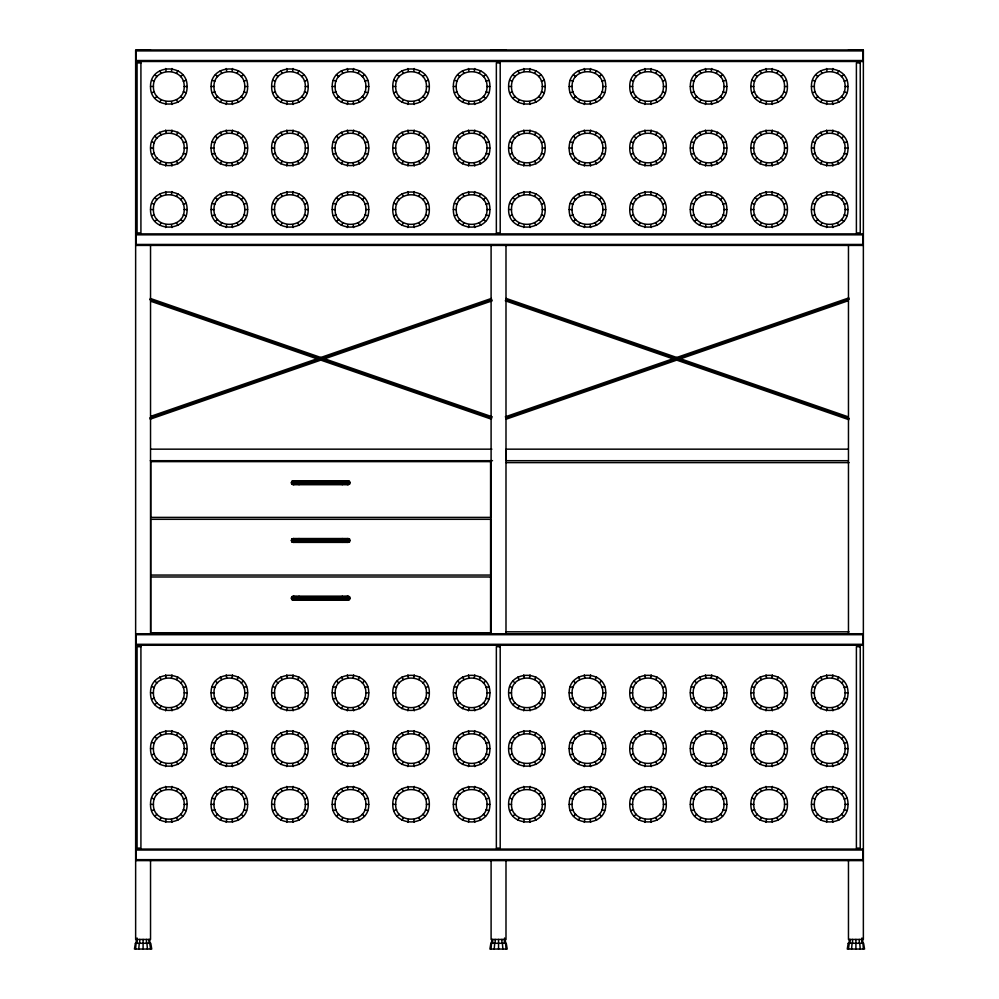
<?xml version="1.0" encoding="UTF-8"?>
<svg xmlns="http://www.w3.org/2000/svg" width="999" height="999" viewBox="0 0 999 999"><rect width="100%" height="100%" fill="white"/><g stroke="black" fill="none" stroke-linecap="round" stroke-linejoin="round"><path stroke-width="1.5" d="M138.761 949.05L139.248 943.281M494.218 949.05L494.705 943.281M851.585 949.05L852.072 943.281M135.602 949.05L136.364 939.435M491.058 949.05L491.82 939.435M848.413 949.05L849.25 943.281M150.537 86.513C149.838 63.124 187.762 63.124 187.075 86.513C187.762 109.89 149.838 109.89 150.537 86.513L153.421 86.513C152.835 106.206 184.765 106.206 184.191 86.513C184.765 66.821 152.835 66.821 153.421 86.513M150.537 148.039C149.838 124.65 187.762 124.65 187.075 148.039C187.762 171.416 149.838 171.416 150.537 148.039L153.421 148.039C152.835 128.347 184.765 128.347 184.191 148.039C184.765 167.732 152.835 167.732 153.421 148.039M165.634 104.495L166.134 101.661M171.478 71.366L171.978 68.519M150.537 209.565C149.838 186.176 187.762 186.176 187.075 209.565C187.762 232.942 149.838 232.942 150.537 209.565L153.421 209.565C152.835 189.872 184.765 189.872 184.191 209.565C184.765 229.258 152.835 229.258 153.421 209.565M165.634 166.021L166.134 163.187M171.478 132.892L171.978 130.045M165.634 227.547L166.134 224.713M171.478 194.418L171.978 191.571M211.101 86.513C210.402 63.124 248.326 63.124 247.627 86.513C248.326 109.89 210.402 109.89 211.101 86.513L213.986 86.513C213.399 106.206 245.329 106.206 244.755 86.513C245.329 66.821 213.399 66.821 213.986 86.513M211.101 148.039C210.402 124.65 248.326 124.65 247.627 148.039C248.326 171.416 210.402 171.416 211.101 148.039L213.986 148.039C213.399 128.347 245.329 128.347 244.755 148.039C245.329 167.732 213.399 167.732 213.986 148.039M226.199 104.495L226.698 101.661M232.043 71.366L232.542 68.519M211.101 209.565C210.402 186.176 248.326 186.176 247.627 209.565C248.326 232.942 210.402 232.942 211.101 209.565L213.986 209.565C213.399 189.872 245.329 189.872 244.755 209.565C245.329 229.258 213.399 229.258 213.986 209.565M226.199 166.021L226.698 163.187M232.043 132.892L232.542 130.045M226.199 227.547L226.698 224.713M232.043 194.418L232.542 191.571M150.537 692.856C149.838 669.48 187.762 669.48 187.075 692.856C187.762 716.246 149.838 716.246 150.537 692.856L153.421 692.856C152.835 673.164 184.765 673.164 184.191 692.856C184.765 712.549 152.835 712.549 153.421 692.856M150.537 748.613C149.838 725.237 187.762 725.237 187.075 748.613C187.762 772.002 149.838 772.002 150.537 748.613L153.421 748.613C152.835 768.306 184.765 768.306 184.191 748.613C184.765 728.92 152.835 728.92 153.421 748.613M271.666 86.513C270.966 63.124 308.891 63.124 308.192 86.513C308.891 109.89 270.966 109.89 271.666 86.513L274.55 86.513C273.963 106.206 305.894 106.206 305.307 86.513C305.894 66.821 273.963 66.821 274.55 86.513M165.634 710.851L166.134 708.004M171.478 677.709L171.978 674.874M150.537 804.37C149.838 780.993 187.762 780.993 187.075 804.37C187.762 827.759 149.838 827.759 150.537 804.37L153.421 804.37C152.835 784.677 184.765 784.677 184.191 804.37C184.765 824.063 152.835 824.063 153.421 804.37M271.666 148.039C270.966 124.65 308.891 124.65 308.192 148.039C308.891 171.416 270.966 171.416 271.666 148.039L274.55 148.039C273.963 128.347 305.894 128.347 305.307 148.039C305.894 167.732 273.963 167.732 274.55 148.039M165.634 766.608L166.134 763.76M171.478 733.466L171.978 730.631M286.763 104.495L287.262 101.661M292.607 71.366L293.107 68.519M271.666 209.565C270.966 186.176 308.891 186.176 308.192 209.565C308.891 232.942 270.966 232.942 271.666 209.565L274.55 209.565C273.963 189.872 305.894 189.872 305.307 209.565C305.894 229.258 273.963 229.258 274.55 209.565M165.634 822.364L166.134 819.517M171.478 789.222L171.978 786.388M286.763 166.021L287.262 163.187M292.607 132.892L293.107 130.045M286.763 227.547L287.262 224.713M292.607 194.418L293.107 191.571M211.101 692.856C210.402 669.48 248.326 669.48 247.627 692.856C248.326 716.246 210.402 716.246 211.101 692.856L213.986 692.856C213.399 673.164 245.329 673.164 244.755 692.856C245.329 712.549 213.399 712.549 213.986 692.856M211.101 748.613C210.402 725.237 248.326 725.237 247.627 748.613C248.326 772.002 210.402 772.002 211.101 748.613L213.986 748.613C213.399 768.306 245.329 768.306 244.755 748.613C245.329 728.92 213.399 728.92 213.986 748.613M332.23 86.513C331.531 63.124 369.455 63.124 368.756 86.513C369.455 109.89 331.531 109.89 332.23 86.513L335.115 86.513C334.528 106.206 366.458 106.206 365.871 86.513C366.458 66.821 334.528 66.821 335.115 86.513M226.199 710.851L226.698 708.004M232.043 677.709L232.542 674.874M211.101 804.37C210.402 780.993 248.326 780.993 247.627 804.37C248.326 827.759 210.402 827.759 211.101 804.37L213.986 804.37C213.399 784.677 245.329 784.677 244.755 804.37C245.329 824.063 213.399 824.063 213.986 804.37M332.23 148.039C331.531 124.65 369.455 124.65 368.756 148.039C369.455 171.416 331.531 171.416 332.23 148.039L335.115 148.039C334.528 128.347 366.458 128.347 365.871 148.039C366.458 167.732 334.528 167.732 335.115 148.039M226.199 766.608L226.698 763.76M232.043 733.466L232.542 730.631M347.327 104.495L347.827 101.661M353.171 71.366L353.671 68.519M332.23 209.565C331.531 186.176 369.455 186.176 368.756 209.565C369.455 232.942 331.531 232.942 332.23 209.565L335.115 209.565C334.528 189.872 366.458 189.872 365.871 209.565C366.458 229.258 334.528 229.258 335.115 209.565M226.199 822.364L226.698 819.517M232.043 789.222L232.542 786.388M347.327 166.021L347.827 163.187M353.171 132.892L353.671 130.045M347.327 227.547L347.827 224.713M353.171 194.418L353.671 191.571M271.666 692.856C270.966 669.48 308.891 669.48 308.192 692.856C308.891 716.246 270.966 716.246 271.666 692.856L274.55 692.856C273.963 673.164 305.894 673.164 305.307 692.856C305.894 712.549 273.963 712.549 274.55 692.856M271.666 748.613C270.966 725.237 308.891 725.237 308.192 748.613C308.891 772.002 270.966 772.002 271.666 748.613L274.55 748.613C273.963 768.306 305.894 768.306 305.307 748.613C305.894 728.92 273.963 728.92 274.55 748.613M392.794 86.513C392.095 63.124 430.02 63.124 429.32 86.513C430.02 109.89 392.095 109.89 392.794 86.513L395.679 86.513C395.092 106.206 427.023 106.206 426.436 86.513C427.023 66.821 395.092 66.821 395.679 86.513M286.763 710.851L287.262 708.004M292.607 677.709L293.107 674.874M271.666 804.37C270.966 780.993 308.891 780.993 308.192 804.37C308.891 827.759 270.966 827.759 271.666 804.37L274.55 804.37C273.963 784.677 305.894 784.677 305.307 804.37C305.894 824.063 273.963 824.063 274.55 804.37M392.794 148.039C392.095 124.65 430.02 124.65 429.32 148.039C430.02 171.416 392.095 171.416 392.794 148.039L395.679 148.039C395.092 128.347 427.023 128.347 426.436 148.039C427.023 167.732 395.092 167.732 395.679 148.039M286.763 766.608L287.262 763.76M292.607 733.466L293.107 730.631M407.892 104.495L408.391 101.661M413.723 71.366L414.235 68.519M392.794 209.565C392.095 186.176 430.02 186.176 429.32 209.565C430.02 232.942 392.095 232.942 392.794 209.565L395.679 209.565C395.092 189.872 427.023 189.872 426.436 209.565C427.023 229.258 395.092 229.258 395.679 209.565M286.763 822.364L287.262 819.517M292.607 789.222L293.107 786.388M407.892 166.021L408.391 163.187M413.723 132.892L414.235 130.045M407.892 227.547L408.391 224.713M413.723 194.418L414.235 191.571M332.23 692.856C331.531 669.48 369.455 669.48 368.756 692.856C369.455 716.246 331.531 716.246 332.23 692.856L335.115 692.856C334.528 673.164 366.458 673.164 365.871 692.856C366.458 712.549 334.528 712.549 335.115 692.856M332.23 748.613C331.531 725.237 369.455 725.237 368.756 748.613C369.455 772.002 331.531 772.002 332.23 748.613L335.115 748.613C334.528 768.306 366.458 768.306 365.871 748.613C366.458 728.92 334.528 728.92 335.115 748.613M453.359 86.513C452.659 63.124 490.584 63.124 489.885 86.513C490.584 109.89 452.659 109.89 453.359 86.513L456.243 86.513C455.656 106.206 487.587 106.206 487 86.513C487.587 66.821 455.656 66.821 456.243 86.513M347.327 710.851L347.827 708.004M353.171 677.709L353.671 674.874M332.23 804.37C331.531 780.993 369.455 780.993 368.756 804.37C369.455 827.759 331.531 827.759 332.23 804.37L335.115 804.37C334.528 784.677 366.458 784.677 365.871 804.37C366.458 824.063 334.528 824.063 335.115 804.37M453.359 148.039C452.659 124.65 490.584 124.65 489.885 148.039C490.584 171.416 452.659 171.416 453.359 148.039L456.243 148.039C455.656 128.347 487.587 128.347 487 148.039C487.587 167.732 455.656 167.732 456.243 148.039M347.327 766.608L347.827 763.76M353.171 733.466L353.671 730.631M468.456 104.495L468.956 101.661M474.288 71.366L474.787 68.519M453.359 209.565C452.659 186.176 490.584 186.176 489.885 209.565C490.584 232.942 452.659 232.942 453.359 209.565L456.243 209.565C455.656 189.872 487.587 189.872 487 209.565C487.587 229.258 455.656 229.258 456.243 209.565M347.327 822.364L347.827 819.517M353.171 789.222L353.671 786.388M468.456 166.021L468.956 163.187M474.288 132.892L474.787 130.045M468.456 227.547L468.956 224.713M474.288 194.418L474.787 191.571M392.794 692.856C392.095 669.48 430.02 669.48 429.32 692.856C430.02 716.246 392.095 716.246 392.794 692.856L395.679 692.856C395.092 673.164 427.023 673.164 426.436 692.856C427.023 712.549 395.092 712.549 395.679 692.856M508.628 86.513C507.942 63.124 545.854 63.124 545.167 86.513C545.854 109.89 507.942 109.89 508.628 86.513L511.513 86.513C510.926 106.206 542.869 106.206 542.282 86.513C542.869 66.821 510.926 66.821 511.513 86.513M392.794 748.613C392.095 725.237 430.02 725.237 429.32 748.613C430.02 772.002 392.095 772.002 392.794 748.613L395.679 748.613C395.092 768.306 427.023 768.306 426.436 748.613C427.023 728.92 395.092 728.92 395.679 748.613M407.892 710.851L408.391 708.004M413.723 677.709L414.235 674.874M392.794 804.37C392.095 780.993 430.02 780.993 429.32 804.37C430.02 827.759 392.095 827.759 392.794 804.37L395.679 804.37C395.092 784.677 427.023 784.677 426.436 804.37C427.023 824.063 395.092 824.063 395.679 804.37M508.628 148.039C507.942 124.65 545.854 124.65 545.167 148.039C545.854 171.416 507.942 171.416 508.628 148.039L511.513 148.039C510.926 128.347 542.869 128.347 542.282 148.039C542.869 167.732 510.926 167.732 511.513 148.039M523.726 104.495L524.225 101.661M529.57 71.366L530.069 68.519M407.892 766.608L408.391 763.76M413.723 733.466L414.235 730.631M508.628 209.565C507.942 186.176 545.854 186.176 545.167 209.565C545.854 232.942 507.942 232.942 508.628 209.565L511.513 209.565C510.926 189.872 542.869 189.872 542.282 209.565C542.869 229.258 510.926 229.258 511.513 209.565M407.892 822.364L408.391 819.517M413.723 789.222L414.235 786.388M523.726 166.021L524.225 163.187M529.57 132.892L530.069 130.045M523.726 227.547L524.225 224.713M529.57 194.418L530.069 191.571M453.359 692.856C452.659 669.48 490.584 669.48 489.885 692.856C490.584 716.246 452.659 716.246 453.359 692.856L456.243 692.856C455.656 673.164 487.587 673.164 487 692.856C487.587 712.549 455.656 712.549 456.243 692.856M569.193 86.513C568.506 63.124 606.418 63.124 605.731 86.513C606.418 109.89 568.506 109.89 569.193 86.513L572.077 86.513C571.49 106.206 603.433 106.206 602.847 86.513C603.433 66.821 571.49 66.821 572.077 86.513M453.359 748.613C452.659 725.237 490.584 725.237 489.885 748.613C490.584 772.002 452.659 772.002 453.359 748.613L456.243 748.613C455.656 768.306 487.587 768.306 487 748.613C487.587 728.92 455.656 728.92 456.243 748.613M468.456 710.851L468.956 708.004M474.288 677.709L474.787 674.874M453.359 804.37C452.659 780.993 490.584 780.993 489.885 804.37C490.584 827.759 452.659 827.759 453.359 804.37L456.243 804.37C455.656 784.677 487.587 784.677 487 804.37C487.587 824.063 455.656 824.063 456.243 804.37M569.193 148.039C568.506 124.65 606.418 124.65 605.731 148.039C606.418 171.416 568.506 171.416 569.193 148.039L572.077 148.039C571.49 128.347 603.433 128.347 602.847 148.039C603.433 167.732 571.49 167.732 572.077 148.039M584.29 104.495L584.79 101.661M590.134 71.366L590.634 68.519M468.456 766.608L468.956 763.76M474.288 733.466L474.787 730.631M569.193 209.565C568.506 186.176 606.418 186.176 605.731 209.565C606.418 232.942 568.506 232.942 569.193 209.565L572.077 209.565C571.49 189.872 603.433 189.872 602.847 209.565C603.433 229.258 571.49 229.258 572.077 209.565M468.456 822.364L468.956 819.517M474.288 789.222L474.787 786.388M584.29 166.021L584.79 163.187M590.134 132.892L590.634 130.045M584.29 227.547L584.79 224.713M590.134 194.418L590.634 191.571M508.628 692.856C507.942 669.48 545.854 669.48 545.167 692.856C545.854 716.246 507.942 716.246 508.628 692.856L511.513 692.856C510.926 673.164 542.869 673.164 542.282 692.856C542.869 712.549 510.926 712.549 511.513 692.856M508.628 748.613C507.942 725.237 545.854 725.237 545.167 748.613C545.854 772.002 507.942 772.002 508.628 748.613L511.513 748.613C510.926 768.306 542.869 768.306 542.282 748.613C542.869 728.92 510.926 728.92 511.513 748.613M629.757 86.513C629.07 63.124 666.982 63.124 666.296 86.513C666.982 109.89 629.07 109.89 629.757 86.513L632.642 86.513C632.055 106.206 663.998 106.206 663.411 86.513C663.998 66.821 632.055 66.821 632.642 86.513M523.726 710.851L524.225 708.004M529.57 677.709L530.069 674.874M508.628 804.37C507.942 780.993 545.854 780.993 545.167 804.37C545.854 827.759 507.942 827.759 508.628 804.37L511.513 804.37C510.926 784.677 542.869 784.677 542.282 804.37C542.869 824.063 510.926 824.063 511.513 804.37M629.757 148.039C629.07 124.65 666.982 124.65 666.296 148.039C666.982 171.416 629.07 171.416 629.757 148.039L632.642 148.039C632.055 128.347 663.998 128.347 663.411 148.039C663.998 167.732 632.055 167.732 632.642 148.039M523.726 766.608L524.225 763.76M529.57 733.466L530.069 730.631M644.855 104.495L645.354 101.661M650.699 71.366L651.198 68.519M629.757 209.565C629.07 186.176 666.982 186.176 666.296 209.565C666.982 232.942 629.07 232.942 629.757 209.565L632.642 209.565C632.055 189.872 663.998 189.872 663.411 209.565C663.998 229.258 632.055 229.258 632.642 209.565M523.726 822.364L524.225 819.517M529.57 789.222L530.069 786.388M644.855 166.021L645.354 163.187M650.699 132.892L651.198 130.045M644.855 227.547L645.354 224.713M650.699 194.418L651.198 191.571M569.193 692.856C568.506 669.48 606.418 669.48 605.731 692.856C606.418 716.246 568.506 716.246 569.193 692.856L572.077 692.856C571.49 673.164 603.433 673.164 602.847 692.856C603.433 712.549 571.49 712.549 572.077 692.856M569.193 748.613C568.506 725.237 606.418 725.237 605.731 748.613C606.418 772.002 568.506 772.002 569.193 748.613L572.077 748.613C571.49 768.306 603.433 768.306 602.847 748.613C603.433 728.92 571.49 728.92 572.077 748.613M690.321 86.513C689.622 63.124 727.547 63.124 726.86 86.513C727.547 109.89 689.622 109.89 690.321 86.513L693.206 86.513C692.619 106.206 724.55 106.206 723.975 86.513C724.55 66.821 692.619 66.821 693.206 86.513M584.29 710.851L584.79 708.004M590.134 677.709L590.634 674.874M569.193 804.37C568.506 780.993 606.418 780.993 605.731 804.37C606.418 827.759 568.506 827.759 569.193 804.37L572.077 804.37C571.49 784.677 603.433 784.677 602.847 804.37C603.433 824.063 571.49 824.063 572.077 804.37M690.321 148.039C689.622 124.65 727.547 124.65 726.86 148.039C727.547 171.416 689.622 171.416 690.321 148.039L693.206 148.039C692.619 128.347 724.55 128.347 723.975 148.039C724.55 167.732 692.619 167.732 693.206 148.039M584.29 766.608L584.79 763.76M590.134 733.466L590.634 730.631M705.419 104.495L705.918 101.661M711.263 71.366L711.763 68.519M690.321 209.565C689.622 186.176 727.547 186.176 726.86 209.565C727.547 232.942 689.622 232.942 690.321 209.565L693.206 209.565C692.619 189.872 724.55 189.872 723.975 209.565C724.55 229.258 692.619 229.258 693.206 209.565M584.29 822.364L584.79 819.517M590.134 789.222L590.634 786.388M705.419 166.021L705.918 163.187M711.263 132.892L711.763 130.045M705.419 227.547L705.918 224.713M711.263 194.418L711.763 191.571M629.757 692.856C629.07 669.48 666.982 669.48 666.296 692.856C666.982 716.246 629.07 716.246 629.757 692.856L632.642 692.856C632.055 673.164 663.998 673.164 663.411 692.856C663.998 712.549 632.055 712.549 632.642 692.856M629.757 748.613C629.07 725.237 666.982 725.237 666.296 748.613C666.982 772.002 629.07 772.002 629.757 748.613L632.642 748.613C632.055 768.306 663.998 768.306 663.411 748.613C663.998 728.92 632.055 728.92 632.642 748.613M750.886 86.513C750.187 63.124 788.111 63.124 787.412 86.513C788.111 109.89 750.187 109.89 750.886 86.513L753.77 86.513C753.184 106.206 785.114 106.206 784.527 86.513C785.114 66.821 753.184 66.821 753.77 86.513M644.855 710.851L645.354 708.004M650.699 677.709L651.198 674.874M629.757 804.37C629.07 780.993 666.982 780.993 666.296 804.37C666.982 827.759 629.07 827.759 629.757 804.37L632.642 804.37C632.055 784.677 663.998 784.677 663.411 804.37C663.998 824.063 632.055 824.063 632.642 804.37M750.886 148.039C750.187 124.65 788.111 124.65 787.412 148.039C788.111 171.416 750.187 171.416 750.886 148.039L753.77 148.039C753.184 128.347 785.114 128.347 784.527 148.039C785.114 167.732 753.184 167.732 753.77 148.039M644.855 766.608L645.354 763.76M650.699 733.466L651.198 730.631M765.983 104.495L766.483 101.661M771.827 71.366L772.327 68.519M750.886 209.565C750.187 186.176 788.111 186.176 787.412 209.565C788.111 232.942 750.187 232.942 750.886 209.565L753.77 209.565C753.184 189.872 785.114 189.872 784.527 209.565C785.114 229.258 753.184 229.258 753.77 209.565M644.855 822.364L645.354 819.517M650.699 789.222L651.198 786.388M765.983 166.021L766.483 163.187M771.827 132.892L772.327 130.045M765.983 227.547L766.483 224.713M771.827 194.418L772.327 191.571M690.321 692.856C689.622 669.48 727.547 669.48 726.86 692.856C727.547 716.246 689.622 716.246 690.321 692.856L693.206 692.856C692.619 673.164 724.55 673.164 723.975 692.856C724.55 712.549 692.619 712.549 693.206 692.856M690.321 748.613C689.622 725.237 727.547 725.237 726.86 748.613C727.547 772.002 689.622 772.002 690.321 748.613L693.206 748.613C692.619 768.306 724.55 768.306 723.975 748.613C724.55 728.92 692.619 728.92 693.206 748.613M811.45 86.513C810.751 63.124 848.675 63.124 847.976 86.513C848.675 109.89 810.751 109.89 811.45 86.513L814.335 86.513C813.748 106.206 845.678 106.206 845.092 86.513C845.678 66.821 813.748 66.821 814.335 86.513M705.419 710.851L705.918 708.004M711.263 677.709L711.763 674.874M690.321 804.37C689.622 780.993 727.547 780.993 726.86 804.37C727.547 827.759 689.622 827.759 690.321 804.37L693.206 804.37C692.619 784.677 724.55 784.677 723.975 804.37C724.55 824.063 692.619 824.063 693.206 804.37M811.45 148.039C810.751 124.65 848.675 124.65 847.976 148.039C848.675 171.416 810.751 171.416 811.45 148.039L814.335 148.039C813.748 128.347 845.678 128.347 845.092 148.039C845.678 167.732 813.748 167.732 814.335 148.039M705.419 766.608L705.918 763.76M711.263 733.466L711.763 730.631M826.548 104.495L827.047 101.661M832.392 71.366L832.891 68.519M811.45 209.565C810.751 186.176 848.675 186.176 847.976 209.565C848.675 232.942 810.751 232.942 811.45 209.565L814.335 209.565C813.748 189.872 845.678 189.872 845.092 209.565C845.678 229.258 813.748 229.258 814.335 209.565M705.419 822.364L705.918 819.517M711.263 789.222L711.763 786.388M826.548 166.021L827.047 163.187M832.392 132.892L832.891 130.045M826.548 227.547L827.047 224.713M832.392 194.418L832.891 191.571M750.886 692.856C750.187 669.48 788.111 669.48 787.412 692.856C788.111 716.246 750.187 716.246 750.886 692.856L753.77 692.856C753.184 673.164 785.114 673.164 784.527 692.856C785.114 712.549 753.184 712.549 753.77 692.856M750.886 748.613C750.187 725.237 788.111 725.237 787.412 748.613C788.111 772.002 750.187 772.002 750.886 748.613L753.77 748.613C753.184 768.306 785.114 768.306 784.527 748.613C785.114 728.92 753.184 728.92 753.77 748.613M765.983 710.851L766.483 708.004M771.827 677.709L772.327 674.874M750.886 804.37C750.187 780.993 788.111 780.993 787.412 804.37C788.111 827.759 750.187 827.759 750.886 804.37L753.77 804.37C753.184 784.677 785.114 784.677 784.527 804.37C785.114 824.063 753.184 824.063 753.77 804.37M765.983 766.608L766.483 763.76M771.827 733.466L772.327 730.631M765.983 822.364L766.483 819.517M771.827 789.222L772.327 786.388M811.45 692.856C810.751 669.48 848.675 669.48 847.976 692.856C848.675 716.246 810.751 716.246 811.45 692.856L814.335 692.856C813.748 673.164 845.678 673.164 845.092 692.856C845.678 712.549 813.748 712.549 814.335 692.856M811.45 748.613C810.751 725.237 848.675 725.237 847.976 748.613C848.675 772.002 810.751 772.002 811.45 748.613L814.335 748.613C813.748 768.306 845.678 768.306 845.092 748.613C845.678 728.92 813.748 728.92 814.335 748.613M826.548 710.851L827.047 708.004M832.392 677.709L832.891 674.874M811.45 804.37C810.751 780.993 848.675 780.993 847.976 804.37C848.675 827.759 810.751 827.759 811.45 804.37L814.335 804.37C813.748 784.677 845.678 784.677 845.092 804.37C845.678 824.063 813.748 824.063 814.335 804.37M826.548 766.608L827.047 763.76M832.392 733.466L832.891 730.631M826.548 822.364L827.047 819.517M832.392 789.222L832.891 786.388M291.346 482.779L291.833 481.343L293.269 480.856L348.064 480.856L349.513 481.343L349.987 482.779L349.513 484.215L348.064 484.702L293.269 484.702L291.833 484.215L291.346 482.779L349.987 482.779M291.346 540.459L291.833 539.01L293.269 538.536L348.064 538.536L349.513 539.01L349.987 540.459L349.513 541.895L348.064 542.382L293.269 542.382L291.833 541.895L291.346 540.459L349.987 540.459M291.346 598.139L291.833 596.69L293.269 596.216L348.064 596.216L349.513 596.69L349.987 598.139L349.513 599.575L348.064 600.062L293.269 600.062L291.833 599.575L291.346 598.139L349.987 598.139M159.678 102.323L161.114 99.825M176.498 73.189L177.934 70.692M159.678 163.848L161.114 161.351M176.498 134.715L177.934 132.218M220.23 102.323L221.678 99.825M237.063 73.189L238.499 70.692M159.678 225.374L161.114 222.877M176.498 196.241L177.934 193.744M220.23 163.848L221.678 161.351M237.063 134.715L238.499 132.218M280.794 102.323L282.242 99.825M297.627 73.189L299.063 70.692M220.23 225.374L221.678 222.877M237.063 196.241L238.499 193.744M280.794 163.848L282.242 161.351M297.627 134.715L299.063 132.218M341.358 102.323L342.807 99.825M358.179 73.189L359.628 70.692M280.794 225.374L282.242 222.877M297.627 196.241L299.063 193.744M341.358 163.848L342.807 161.351M358.179 134.715L359.628 132.218M401.923 102.323L403.371 99.825M418.743 73.189L420.192 70.692M341.358 225.374L342.807 222.877M358.179 196.241L359.628 193.744M401.923 163.848L403.371 161.351M418.743 134.715L420.192 132.218M462.487 102.323L463.936 99.825M479.308 73.189L480.756 70.692M401.923 225.374L403.371 222.877M418.743 196.241L420.192 193.744M462.487 163.848L463.936 161.351M479.308 134.715L480.756 132.218M159.678 708.678L161.114 706.181M176.498 679.545L177.934 677.047M517.769 102.323L519.205 99.825M534.59 73.189L536.026 70.692M462.487 225.374L463.936 222.877M479.308 196.241L480.756 193.744M159.678 764.435L161.114 761.937M176.498 735.301L177.934 732.804M517.769 163.848L519.205 161.351M534.59 134.715L536.026 132.218M220.23 708.678L221.678 706.181M237.063 679.545L238.499 677.047M159.678 820.191L161.114 817.694M176.498 791.058L177.934 788.561M578.334 102.323L579.77 99.825M595.154 73.189L596.59 70.692M517.769 225.374L519.205 222.877M534.59 196.241L536.026 193.744M220.23 764.435L221.678 761.937M237.063 735.301L238.499 732.804M578.334 163.848L579.77 161.351M595.154 134.715L596.59 132.218M280.794 708.678L282.242 706.181M297.627 679.545L299.063 677.047M220.23 820.191L221.678 817.694M237.063 791.058L238.499 788.561M638.898 102.323L640.334 99.825M655.719 73.189L657.155 70.692M578.334 225.374L579.77 222.877M595.154 196.241L596.59 193.744M280.794 764.435L282.242 761.937M297.627 735.301L299.063 732.804M638.898 163.848L640.334 161.351M655.719 134.715L657.155 132.218M341.358 708.678L342.807 706.181M358.179 679.545L359.628 677.047M280.794 820.191L282.242 817.694M297.627 791.058L299.063 788.561M699.45 102.323L700.898 99.825M716.283 73.189L717.719 70.692M638.898 225.374L640.334 222.877M655.719 196.241L657.155 193.744M341.358 764.435L342.807 761.937M358.179 735.301L359.628 732.804M699.45 163.848L700.898 161.351M716.283 134.715L717.719 132.218M401.923 708.678L403.371 706.181M418.743 679.545L420.192 677.047M341.358 820.191L342.807 817.694M358.179 791.058L359.628 788.561M760.014 102.323L761.463 99.825M776.847 73.189L778.283 70.692M699.45 225.374L700.898 222.877M716.283 196.241L717.719 193.744M401.923 764.435L403.371 761.937M418.743 735.301L420.192 732.804M760.014 163.848L761.463 161.351M776.847 134.715L778.283 132.218M462.487 708.678L463.936 706.181M479.308 679.545L480.756 677.047M401.923 820.191L403.371 817.694M418.743 791.058L420.192 788.561M820.579 102.323L822.027 99.825M837.412 73.189L838.848 70.692M760.014 225.374L761.463 222.877M776.847 196.241L778.283 193.744M462.487 764.435L463.936 761.937M479.308 735.301L480.756 732.804M820.579 163.848L822.027 161.351M837.412 134.715L838.848 132.218M517.769 708.678L519.205 706.181M534.59 679.545L536.026 677.047M462.487 820.191L463.936 817.694M479.308 791.058L480.756 788.561M820.579 225.374L822.027 222.877M837.412 196.241L838.848 193.744M517.769 764.435L519.205 761.937M534.59 735.301L536.026 732.804M578.334 708.678L579.77 706.181M595.154 679.545L596.59 677.047M517.769 820.191L519.205 817.694M534.59 791.058L536.026 788.561M578.334 764.435L579.77 761.937M595.154 735.301L596.59 732.804M638.898 708.678L640.334 706.181M655.719 679.545L657.155 677.047M578.334 820.191L579.77 817.694M595.154 791.058L596.59 788.561M638.898 764.435L640.334 761.937M655.719 735.301L657.155 732.804M699.45 708.678L700.898 706.181M716.283 679.545L717.719 677.047M638.898 820.191L640.334 817.694M655.719 791.058L657.155 788.561M699.45 764.435L700.898 761.937M716.283 735.301L717.719 732.804M760.014 708.678L761.463 706.181M776.847 679.545L778.283 677.047M699.45 820.191L700.898 817.694M716.283 791.058L717.719 788.561M760.014 764.435L761.463 761.937M776.847 735.301L778.283 732.804M820.579 708.678L822.027 706.181M837.412 679.545L838.848 677.047M760.014 820.191L761.463 817.694M776.847 791.058L778.283 788.561M820.579 764.435L822.027 761.937M837.412 735.301L838.848 732.804M820.579 820.191L822.027 817.694M837.412 791.058L838.848 788.561M154.808 98.252L157.018 96.391M180.582 76.623L182.792 74.775M215.372 98.252L217.582 96.391M241.146 76.623L243.356 74.775M154.808 159.778L157.018 157.917M180.582 138.149L182.792 136.289M275.936 98.252L278.147 96.391M301.71 76.623L303.921 74.775M215.372 159.778L217.582 157.917M241.146 138.149L243.356 136.289M154.808 221.303L157.018 219.443M180.582 199.675L182.792 197.814M336.501 98.252L338.711 96.391M362.275 76.623L364.485 74.775M275.936 159.778L278.147 157.917M301.71 138.149L303.921 136.289M215.372 221.303L217.582 219.443M241.146 199.675L243.356 197.814M397.065 98.252L399.275 96.391M422.839 76.623L425.05 74.775M336.501 159.778L338.711 157.917M362.275 138.149L364.485 136.289M275.936 221.303L278.147 219.443M301.71 199.675L303.921 197.814M457.629 98.252L459.84 96.391M483.404 76.623L485.614 74.775M397.065 159.778L399.275 157.917M422.839 138.149L425.05 136.289M336.501 221.303L338.711 219.443M362.275 199.675L364.485 197.814M512.912 98.252L515.109 96.391M538.686 76.623L540.896 74.775M457.629 159.778L459.84 157.917M483.404 138.149L485.614 136.289M397.065 221.303L399.275 219.443M422.839 199.675L425.05 197.814M573.476 98.252L575.674 96.391M599.25 76.623L601.448 74.775M512.912 159.778L515.109 157.917M538.686 138.149L540.896 136.289M457.629 221.303L459.84 219.443M483.404 199.675L485.614 197.814M634.028 98.252L636.238 96.391M659.802 76.623L662.012 74.775M573.476 159.778L575.674 157.917M599.25 138.149L601.448 136.289M512.912 221.303L515.109 219.443M538.686 199.675L540.896 197.814M694.592 98.252L696.803 96.391M720.366 76.623L722.577 74.775M634.028 159.778L636.238 157.917M659.802 138.149L662.012 136.289M573.476 221.303L575.674 219.443M599.25 199.675L601.448 197.814M755.157 98.252L757.367 96.391M780.931 76.623L783.141 74.775M694.592 159.778L696.803 157.917M720.366 138.149L722.577 136.289M634.028 221.303L636.238 219.443M659.802 199.675L662.012 197.814M815.721 98.252L817.931 96.391M841.495 76.623L843.705 74.775M755.157 159.778L757.367 157.917M780.931 138.149L783.141 136.289M694.592 221.303L696.803 219.443M720.366 199.675L722.577 197.814M154.808 704.607L157.018 702.747M180.582 682.979L182.792 681.118M815.721 159.778L817.931 157.917M841.495 138.149L843.705 136.289M755.157 221.303L757.367 219.443M780.931 199.675L783.141 197.814M215.372 704.607L217.582 702.747M241.146 682.979L243.356 681.118M154.808 760.364L157.018 758.503M180.582 738.736L182.792 736.875M815.721 221.303L817.931 219.443M841.495 199.675L843.705 197.814M275.936 704.607L278.147 702.747M301.71 682.979L303.921 681.118M215.372 760.364L217.582 758.503M241.146 738.736L243.356 736.875M154.808 816.121L157.018 814.26M180.582 794.492L182.792 792.632M336.501 704.607L338.711 702.747M362.275 682.979L364.485 681.118M275.936 760.364L278.147 758.503M301.71 738.736L303.921 736.875M215.372 816.121L217.582 814.26M241.146 794.492L243.356 792.632M397.065 704.607L399.275 702.747M422.839 682.979L425.05 681.118M336.501 760.364L338.711 758.503M362.275 738.736L364.485 736.875M275.936 816.121L278.147 814.26M301.71 794.492L303.921 792.632M457.629 704.607L459.84 702.747M483.404 682.979L485.614 681.118M397.065 760.364L399.275 758.503M422.839 738.736L425.05 736.875M336.501 816.121L338.711 814.26M362.275 794.492L364.485 792.632M512.912 704.607L515.109 702.747M538.686 682.979L540.896 681.118M457.629 760.364L459.84 758.503M483.404 738.736L485.614 736.875M397.065 816.121L399.275 814.26M422.839 794.492L425.05 792.632M573.476 704.607L575.674 702.747M599.25 682.979L601.448 681.118M512.912 760.364L515.109 758.503M538.686 738.736L540.896 736.875M457.629 816.121L459.84 814.26M483.404 794.492L485.614 792.632M634.028 704.607L636.238 702.747M659.802 682.979L662.012 681.118M573.476 760.364L575.674 758.503M599.25 738.736L601.448 736.875M512.912 816.121L515.109 814.26M538.686 794.492L540.896 792.632M694.592 704.607L696.803 702.747M720.366 682.979L722.577 681.118M634.028 760.364L636.238 758.503M659.802 738.736L662.012 736.875M573.476 816.121L575.674 814.26M599.25 794.492L601.448 792.632M755.157 704.607L757.367 702.747M780.931 682.979L783.141 681.118M694.592 760.364L696.803 758.503M720.366 738.736L722.577 736.875M634.028 816.121L636.238 814.26M659.802 794.492L662.012 792.632M815.721 704.607L817.931 702.747M841.495 682.979L843.705 681.118M755.157 760.364L757.367 758.503M780.931 738.736L783.141 736.875M694.592 816.121L696.803 814.26M720.366 794.492L722.577 792.632M815.721 760.364L817.931 758.503M841.495 738.736L843.705 736.875M755.157 816.121L757.367 814.26M780.931 794.492L783.141 792.632M815.721 816.121L817.931 814.26M841.495 794.492L843.705 792.632M296.154 480.856L295.429 484.215L296.878 484.215M296.878 541.895L295.429 541.895L295.192 540.459L295.429 539.01L296.878 539.01M344.455 539.01L345.904 539.01L346.141 540.459L345.904 541.895L344.455 541.895M344.455 596.69L345.904 596.69L345.179 600.062M293.993 480.856L292.794 481.343L292.794 484.215L295.192 484.215M295.192 541.895L292.794 541.895L292.307 540.459L292.794 539.01L295.192 539.01M346.141 539.01L348.551 539.01L349.026 540.459L348.551 541.895L346.141 541.895M346.141 596.69L348.551 596.69L348.551 599.575L347.34 600.062M151.636 92.757L154.345 91.771M183.254 81.244L185.964 80.257M212.2 92.757L214.91 91.771M243.818 81.244L246.528 80.257M272.764 92.757L275.474 91.771M304.383 81.244L307.093 80.257M151.636 154.283L154.345 153.297M183.254 142.77L185.964 141.783M333.329 92.757L336.039 91.771M364.947 81.244L367.657 80.257M212.2 154.283L214.91 153.297M243.818 142.77L246.528 141.783M393.893 92.757L396.603 91.771M425.512 81.244L428.221 80.257M272.764 154.283L275.474 153.297M304.383 142.77L307.093 141.783M454.458 92.757L457.167 91.771M486.076 81.244L488.786 80.257M151.636 215.809L154.345 214.822M183.254 204.296L185.964 203.309M333.329 154.283L336.039 153.297M364.947 142.77L367.657 141.783M509.74 92.757L512.45 91.771M541.346 81.244L544.068 80.257M212.2 215.809L214.91 214.822M243.818 204.296L246.528 203.309M393.893 154.283L396.603 153.297M425.512 142.77L428.221 141.783M570.304 92.757L573.014 91.771M601.91 81.244L604.62 80.257M272.764 215.809L275.474 214.822M304.383 204.296L307.093 203.309M454.458 154.283L457.167 153.297M486.076 142.77L488.786 141.783M630.856 92.757L633.566 91.771M662.474 81.244L665.184 80.257M333.329 215.809L336.039 214.822M364.947 204.296L367.657 203.309M509.74 154.283L512.45 153.297M541.346 142.77L544.068 141.783M691.42 92.757L694.13 91.771M723.039 81.244L725.749 80.257M393.893 215.809L396.603 214.822M425.512 204.296L428.221 203.309M570.304 154.283L573.014 153.297M601.91 142.77L604.62 141.783M751.985 92.757L754.695 91.771M783.603 81.244L786.313 80.257M454.458 215.809L457.167 214.822M486.076 204.296L488.786 203.309M630.856 154.283L633.566 153.297M662.474 142.77L665.184 141.783M812.549 92.757L815.259 91.771M844.167 81.244L846.877 80.257M509.74 215.809L512.45 214.822M541.346 204.296L544.068 203.309M691.42 154.283L694.13 153.297M723.039 142.77L725.749 141.783M570.304 215.809L573.014 214.822M601.91 204.296L604.62 203.309M751.985 154.283L754.695 153.297M783.603 142.77L786.313 141.783M630.856 215.809L633.566 214.822M662.474 204.296L665.184 203.309M812.549 154.283L815.259 153.297M844.167 142.77L846.877 141.783M691.42 215.809L694.13 214.822M723.039 204.296L725.749 203.309M751.985 215.809L754.695 214.822M783.603 204.296L786.313 203.309M812.549 215.809L815.259 214.822M844.167 204.296L846.877 203.309M151.636 699.113L154.345 698.126M183.254 687.599L185.964 686.613M212.2 699.113L214.91 698.126M243.818 687.599L246.528 686.613M272.764 699.113L275.474 698.126M304.383 687.599L307.093 686.613M151.636 754.869L154.345 753.883M183.254 743.356L185.964 742.369M333.329 699.113L336.039 698.126M364.947 687.599L367.657 686.613M212.2 754.869L214.91 753.883M243.818 743.356L246.528 742.369M393.893 699.113L396.603 698.126M425.512 687.599L428.221 686.613M272.764 754.869L275.474 753.883M304.383 743.356L307.093 742.369M454.458 699.113L457.167 698.126M486.076 687.599L488.786 686.613M151.636 810.626L154.345 809.64M183.254 799.113L185.964 798.126M333.329 754.869L336.039 753.883M364.947 743.356L367.657 742.369M509.74 699.113L512.45 698.126M541.346 687.599L544.068 686.613M212.2 810.626L214.91 809.64M243.818 799.113L246.528 798.126M393.893 754.869L396.603 753.883M425.512 743.356L428.221 742.369M570.304 699.113L573.014 698.126M601.91 687.599L604.62 686.613M272.764 810.626L275.474 809.64M304.383 799.113L307.093 798.126M454.458 754.869L457.167 753.883M486.076 743.356L488.786 742.369M630.856 699.113L633.566 698.126M662.474 687.599L665.184 686.613M333.329 810.626L336.039 809.64M364.947 799.113L367.657 798.126M509.74 754.869L512.45 753.883M541.346 743.356L544.068 742.369M691.42 699.113L694.13 698.126M723.039 687.599L725.749 686.613M393.893 810.626L396.603 809.64M425.512 799.113L428.221 798.126M570.304 754.869L573.014 753.883M601.91 743.356L604.62 742.369M751.985 699.113L754.695 698.126M783.603 687.599L786.313 686.613M454.458 810.626L457.167 809.64M486.076 799.113L488.786 798.126M630.856 754.869L633.566 753.883M662.474 743.356L665.184 742.369M812.549 699.113L815.259 698.126M844.167 687.599L846.877 686.613M509.74 810.626L512.45 809.64M541.346 799.113L544.068 798.126M691.42 754.869L694.13 753.883M723.039 743.356L725.749 742.369M570.304 810.626L573.014 809.64M601.91 799.113L604.62 798.126M751.985 754.869L754.695 753.883M783.603 743.356L786.313 742.369M630.856 810.626L633.566 809.64M662.474 799.113L665.184 798.126M812.549 754.869L815.259 753.883M844.167 743.356L846.877 742.369M691.42 810.626L694.13 809.64M723.039 799.113L725.749 798.126M751.985 810.626L754.695 809.64M783.603 799.113L786.313 798.126M812.549 810.626L815.259 809.64M844.167 799.113L846.877 798.126M150.849 416.308L491.446 298.414M149.788 418.007L491.858 299.6M150.187 419.18L492.257 300.774M505.294 416.833L848.838 297.902M505.706 418.019L849.25 299.076M506.118 419.193L848.188 300.761M293.269 484.702L294.717 484.215M293.269 542.382L294.717 541.895M346.628 539.01L348.064 538.536M346.628 596.69L348.064 596.216M150.537 50.137L135.639 50.137L135.639 939.435L150.537 939.435L150.537 859.864M491.096 50.137L505.993 50.137M848.463 50.137L863.361 50.137L863.361 939.435L848.463 939.435L848.463 859.864M136.114 50.912L862.886 50.912M136.114 60.527L862.886 60.527M184.191 86.513L187.075 86.513M244.755 86.513L247.627 86.513M305.307 86.513L308.192 86.513M365.871 86.513L368.756 86.513M426.436 86.513L429.32 86.513M487 86.513L489.885 86.513M542.282 86.513L545.167 86.513M602.847 86.513L605.731 86.513M663.411 86.513L666.296 86.513M723.975 86.513L726.86 86.513M784.527 86.513L787.412 86.513M845.092 86.513L847.976 86.513M184.191 148.039L187.075 148.039M244.755 148.039L247.627 148.039M305.307 148.039L308.192 148.039M365.871 148.039L368.756 148.039M426.436 148.039L429.32 148.039M487 148.039L489.885 148.039M542.282 148.039L545.167 148.039M602.847 148.039L605.731 148.039M663.411 148.039L666.296 148.039M723.975 148.039L726.86 148.039M784.527 148.039L787.412 148.039M845.092 148.039L847.976 148.039M184.191 209.565L187.075 209.565M244.755 209.565L247.627 209.565M305.307 209.565L308.192 209.565M365.871 209.565L368.756 209.565M426.436 209.565L429.32 209.565M487 209.565L489.885 209.565M542.282 209.565L545.167 209.565M602.847 209.565L605.731 209.565M663.411 209.565L666.296 209.565M723.975 209.565L726.86 209.565M784.527 209.565L787.412 209.565M845.092 209.565L847.976 209.565M136.114 234.84L862.886 234.84M136.114 244.455L862.886 244.455M151.086 449.163L491.858 449.163M847.876 449.163L506.231 449.163L506.231 460.701L847.876 460.701M150.3 460.701L492.532 460.701M506.081 462.624L849.063 462.624M291.833 481.343L349.513 481.343M291.833 484.215L349.513 484.215M291.833 539.01L349.513 539.01M291.833 541.895L349.513 541.895M291.833 596.69L349.513 596.69M291.833 599.575L349.513 599.575M506.081 631.818L849.063 631.818M136.114 634.702L862.886 634.702M136.114 644.305L862.886 644.305M184.191 692.856L187.075 692.856M244.755 692.856L247.627 692.856M305.307 692.856L308.192 692.856M365.871 692.856L368.756 692.856M426.436 692.856L429.32 692.856M487 692.856L489.885 692.856M542.282 692.856L545.167 692.856M602.847 692.856L605.731 692.856M663.411 692.856L666.296 692.856M723.975 692.856L726.86 692.856M784.527 692.856L787.412 692.856M845.092 692.856L847.976 692.856M184.191 748.613L187.075 748.613M244.755 748.613L247.627 748.613M305.307 748.613L308.192 748.613M365.871 748.613L368.756 748.613M426.436 748.613L429.32 748.613M487 748.613L489.885 748.613M542.282 748.613L545.167 748.613M602.847 748.613L605.731 748.613M663.411 748.613L666.296 748.613M723.975 748.613L726.86 748.613M784.527 748.613L787.412 748.613M845.092 748.613L847.976 748.613M184.191 804.37L187.075 804.37M244.755 804.37L247.627 804.37M305.307 804.37L308.192 804.37M365.871 804.37L368.756 804.37M426.436 804.37L429.32 804.37M487 804.37L489.885 804.37M542.282 804.37L545.167 804.37M602.847 804.37L605.731 804.37M663.411 804.37L666.296 804.37M723.975 804.37L726.86 804.37M784.527 804.37L787.412 804.37M845.092 804.37L847.976 804.37M136.114 850.037L862.886 850.037M136.114 859.652L862.886 859.652M346.628 484.215L348.064 484.702M346.628 541.895L348.064 542.382M293.269 538.536L294.717 539.01M293.269 596.216L294.717 596.69M506.106 298.414L848.176 416.82M505.706 299.6L849.25 418.506M505.294 300.774L848.838 419.692M150.2 298.401L492.257 416.833M149.788 299.588L491.845 418.019M150.849 301.273L491.433 419.193M812.549 80.257L815.259 81.244M844.167 91.771L846.877 92.757M751.985 80.257L754.695 81.244M783.603 91.771L786.313 92.757M691.42 80.257L694.13 81.244M723.039 91.771L725.749 92.757M812.549 141.783L815.259 142.77M844.167 153.297L846.877 154.283M630.856 80.257L633.566 81.244M662.474 91.771L665.184 92.757M751.985 141.783L754.695 142.77M783.603 153.297L786.313 154.283M570.304 80.257L573.014 81.244M601.91 91.771L604.62 92.757M691.42 141.783L694.13 142.77M723.039 153.297L725.749 154.283M509.74 80.257L512.45 81.244M541.346 91.771L544.068 92.757M812.549 203.309L815.259 204.296M844.167 214.822L846.877 215.809M630.856 141.783L633.566 142.77M662.474 153.297L665.184 154.283M454.458 80.257L457.167 81.244M486.076 91.771L488.786 92.757M751.985 203.309L754.695 204.296M783.603 214.822L786.313 215.809M570.304 141.783L573.014 142.77M601.91 153.297L604.62 154.283M393.893 80.257L396.603 81.244M425.512 91.771L428.221 92.757M691.42 203.309L694.13 204.296M723.039 214.822L725.749 215.809M509.74 141.783L512.45 142.77M541.346 153.297L544.068 154.283M333.329 80.257L336.039 81.244M364.947 91.771L367.657 92.757M630.856 203.309L633.566 204.296M662.474 214.822L665.184 215.809M454.458 141.783L457.167 142.77M486.076 153.297L488.786 154.283M272.764 80.257L275.474 81.244M304.383 91.771L307.093 92.757M570.304 203.309L573.014 204.296M601.91 214.822L604.62 215.809M393.893 141.783L396.603 142.77M425.512 153.297L428.221 154.283M212.2 80.257L214.91 81.244M243.818 91.771L246.528 92.757M509.74 203.309L512.45 204.296M541.346 214.822L544.068 215.809M333.329 141.783L336.039 142.77M364.947 153.297L367.657 154.283M151.636 80.257L154.345 81.244M183.254 91.771L185.964 92.757M454.458 203.309L457.167 204.296M486.076 214.822L488.786 215.809M272.764 141.783L275.474 142.77M304.383 153.297L307.093 154.283M393.893 203.309L396.603 204.296M425.512 214.822L428.221 215.809M212.2 141.783L214.91 142.77M243.818 153.297L246.528 154.283M333.329 203.309L336.039 204.296M364.947 214.822L367.657 215.809M151.636 141.783L154.345 142.77M183.254 153.297L185.964 154.283M272.764 203.309L275.474 204.296M304.383 214.822L307.093 215.809M212.2 203.309L214.91 204.296M243.818 214.822L246.528 215.809M151.636 203.309L154.345 204.296M183.254 214.822L185.964 215.809M812.549 686.613L815.259 687.599M844.167 698.126L846.877 699.113M751.985 686.613L754.695 687.599M783.603 698.126L786.313 699.113M691.42 686.613L694.13 687.599M723.039 698.126L725.749 699.113M812.549 742.369L815.259 743.356M844.167 753.883L846.877 754.869M630.856 686.613L633.566 687.599M662.474 698.126L665.184 699.113M751.985 742.369L754.695 743.356M783.603 753.883L786.313 754.869M570.304 686.613L573.014 687.599M601.91 698.126L604.62 699.113M691.42 742.369L694.13 743.356M723.039 753.883L725.749 754.869M509.74 686.613L512.45 687.599M541.346 698.126L544.068 699.113M812.549 798.126L815.259 799.113M844.167 809.64L846.877 810.626M630.856 742.369L633.566 743.356M662.474 753.883L665.184 754.869M454.458 686.613L457.167 687.599M486.076 698.126L488.786 699.113M751.985 798.126L754.695 799.113M783.603 809.64L786.313 810.626M570.304 742.369L573.014 743.356M601.91 753.883L604.62 754.869M393.893 686.613L396.603 687.599M425.512 698.126L428.221 699.113M691.42 798.126L694.13 799.113M723.039 809.64L725.749 810.626M509.74 742.369L512.45 743.356M541.346 753.883L544.068 754.869M333.329 686.613L336.039 687.599M364.947 698.126L367.657 699.113M630.856 798.126L633.566 799.113M662.474 809.64L665.184 810.626M454.458 742.369L457.167 743.356M486.076 753.883L488.786 754.869M272.764 686.613L275.474 687.599M304.383 698.126L307.093 699.113M570.304 798.126L573.014 799.113M601.91 809.64L604.62 810.626M393.893 742.369L396.603 743.356M425.512 753.883L428.221 754.869M212.2 686.613L214.91 687.599M243.818 698.126L246.528 699.113M509.74 798.126L512.45 799.113M541.346 809.64L544.068 810.626M333.329 742.369L336.039 743.356M364.947 753.883L367.657 754.869M151.636 686.613L154.345 687.599M183.254 698.126L185.964 699.113M454.458 798.126L457.167 799.113M486.076 809.64L488.786 810.626M272.764 742.369L275.474 743.356M304.383 753.883L307.093 754.869M393.893 798.126L396.603 799.113M425.512 809.64L428.221 810.626M212.2 742.369L214.91 743.356M243.818 753.883L246.528 754.869M333.329 798.126L336.039 799.113M364.947 809.64L367.657 810.626M151.636 742.369L154.345 743.356M183.254 753.883L185.964 754.869M272.764 798.126L275.474 799.113M304.383 809.64L307.093 810.626M212.2 798.126L214.91 799.113M243.818 809.64L246.528 810.626M151.636 798.126L154.345 799.113M183.254 809.64L185.964 810.626M347.34 480.856L348.551 481.343L348.551 484.215L346.141 484.215M295.192 596.69L292.794 596.69L292.794 599.575L293.993 600.062M345.179 480.856L345.904 484.215L344.455 484.215M296.878 596.69L295.429 596.69L296.154 600.062M815.721 74.775L817.931 76.623M841.495 96.391L843.705 98.252M755.157 74.775L757.367 76.623M780.931 96.391L783.141 98.252M815.721 136.289L817.931 138.149M841.495 157.917L843.705 159.778M694.592 74.775L696.803 76.623M720.366 96.391L722.577 98.252M755.157 136.289L757.367 138.149M780.931 157.917L783.141 159.778M815.721 197.814L817.931 199.675M841.495 219.443L843.705 221.303M634.028 74.775L636.238 76.623M659.802 96.391L662.012 98.252M694.592 136.289L696.803 138.149M720.366 157.917L722.577 159.778M755.157 197.814L757.367 199.675M780.931 219.443L783.141 221.303M573.476 74.775L575.674 76.623M599.25 96.391L601.448 98.252M634.028 136.289L636.238 138.149M659.802 157.917L662.012 159.778M694.592 197.814L696.803 199.675M720.366 219.443L722.577 221.303M512.912 74.775L515.109 76.623M538.686 96.391L540.896 98.252M573.476 136.289L575.674 138.149M599.25 157.917L601.448 159.778M634.028 197.814L636.238 199.675M659.802 219.443L662.012 221.303M457.629 74.775L459.84 76.623M483.404 96.391L485.614 98.252M512.912 136.289L515.109 138.149M538.686 157.917L540.896 159.778M573.476 197.814L575.674 199.675M599.25 219.443L601.448 221.303M397.065 74.775L399.275 76.623M422.839 96.391L425.05 98.252M457.629 136.289L459.84 138.149M483.404 157.917L485.614 159.778M512.912 197.814L515.109 199.675M538.686 219.443L540.896 221.303M336.501 74.775L338.711 76.623M362.275 96.391L364.485 98.252M397.065 136.289L399.275 138.149M422.839 157.917L425.05 159.778M457.629 197.814L459.84 199.675M483.404 219.443L485.614 221.303M275.936 74.775L278.147 76.623M301.71 96.391L303.921 98.252M336.501 136.289L338.711 138.149M362.275 157.917L364.485 159.778M397.065 197.814L399.275 199.675M422.839 219.443L425.05 221.303M215.372 74.775L217.582 76.623M241.146 96.391L243.356 98.252M275.936 136.289L278.147 138.149M301.71 157.917L303.921 159.778M336.501 197.814L338.711 199.675M362.275 219.443L364.485 221.303M154.808 74.775L157.018 76.623M180.582 96.391L182.792 98.252M215.372 136.289L217.582 138.149M241.146 157.917L243.356 159.778M275.936 197.814L278.147 199.675M301.71 219.443L303.921 221.303M815.721 681.118L817.931 682.979M841.495 702.747L843.705 704.607M154.808 136.289L157.018 138.149M180.582 157.917L182.792 159.778M215.372 197.814L217.582 199.675M241.146 219.443L243.356 221.303M755.157 681.118L757.367 682.979M780.931 702.747L783.141 704.607M815.721 736.875L817.931 738.736M841.495 758.503L843.705 760.364M154.808 197.814L157.018 199.675M180.582 219.443L182.792 221.303M694.592 681.118L696.803 682.979M720.366 702.747L722.577 704.607M755.157 736.875L757.367 738.736M780.931 758.503L783.141 760.364M815.721 792.632L817.931 794.492M841.495 814.26L843.705 816.121M634.028 681.118L636.238 682.979M659.802 702.747L662.012 704.607M694.592 736.875L696.803 738.736M720.366 758.503L722.577 760.364M755.157 792.632L757.367 794.492M780.931 814.26L783.141 816.121M573.476 681.118L575.674 682.979M599.25 702.747L601.448 704.607M634.028 736.875L636.238 738.736M659.802 758.503L662.012 760.364M694.592 792.632L696.803 794.492M720.366 814.26L722.577 816.121M512.912 681.118L515.109 682.979M538.686 702.747L540.896 704.607M573.476 736.875L575.674 738.736M599.25 758.503L601.448 760.364M634.028 792.632L636.238 794.492M659.802 814.26L662.012 816.121M457.629 681.118L459.84 682.979M483.404 702.747L485.614 704.607M512.912 736.875L515.109 738.736M538.686 758.503L540.896 760.364M573.476 792.632L575.674 794.492M599.25 814.26L601.448 816.121M397.065 681.118L399.275 682.979M422.839 702.747L425.05 704.607M457.629 736.875L459.84 738.736M483.404 758.503L485.614 760.364M512.912 792.632L515.109 794.492M538.686 814.26L540.896 816.121M336.501 681.118L338.711 682.979M362.275 702.747L364.485 704.607M397.065 736.875L399.275 738.736M422.839 758.503L425.05 760.364M457.629 792.632L459.84 794.492M483.404 814.26L485.614 816.121M275.936 681.118L278.147 682.979M301.71 702.747L303.921 704.607M336.501 736.875L338.711 738.736M362.275 758.503L364.485 760.364M397.065 792.632L399.275 794.492M422.839 814.26L425.05 816.121M215.372 681.118L217.582 682.979M241.146 702.747L243.356 704.607M275.936 736.875L278.147 738.736M301.71 758.503L303.921 760.364M336.501 792.632L338.711 794.492M362.275 814.26L364.485 816.121M154.808 681.118L157.018 682.979M180.582 702.747L182.792 704.607M215.372 736.875L217.582 738.736M241.146 758.503L243.356 760.364M275.936 792.632L278.147 794.492M301.71 814.26L303.921 816.121M154.808 736.875L157.018 738.736M180.582 758.503L182.792 760.364M215.372 792.632L217.582 794.492M241.146 814.26L243.356 816.121M154.808 792.632L157.018 794.492M180.582 814.26L182.792 816.121M820.579 70.692L822.027 73.189M837.412 99.825L838.848 102.323M820.579 132.218L822.027 134.715M837.412 161.351L838.848 163.848M760.014 70.692L761.463 73.189M776.847 99.825L778.283 102.323M820.579 193.744L822.027 196.241M837.412 222.877L838.848 225.374M760.014 132.218L761.463 134.715M776.847 161.351L778.283 163.848M699.45 70.692L700.898 73.189M716.283 99.825L717.719 102.323M760.014 193.744L761.463 196.241M776.847 222.877L778.283 225.374M699.45 132.218L700.898 134.715M716.283 161.351L717.719 163.848M638.898 70.692L640.334 73.189M655.719 99.825L657.155 102.323M699.45 193.744L700.898 196.241M716.283 222.877L717.719 225.374M638.898 132.218L640.334 134.715M655.719 161.351L657.155 163.848M578.334 70.692L579.77 73.189M595.154 99.825L596.59 102.323M638.898 193.744L640.334 196.241M655.719 222.877L657.155 225.374M578.334 132.218L579.77 134.715M595.154 161.351L596.59 163.848M517.769 70.692L519.205 73.189M534.59 99.825L536.026 102.323M578.334 193.744L579.77 196.241M595.154 222.877L596.59 225.374M517.769 132.218L519.205 134.715M534.59 161.351L536.026 163.848M820.579 677.047L822.027 679.545M837.412 706.181L838.848 708.678M462.487 70.692L463.936 73.189M479.308 99.825L480.756 102.323M517.769 193.744L519.205 196.241M534.59 222.877L536.026 225.374M820.579 732.804L822.027 735.301M837.412 761.937L838.848 764.435M462.487 132.218L463.936 134.715M479.308 161.351L480.756 163.848M760.014 677.047L761.463 679.545M776.847 706.181L778.283 708.678M820.579 788.561L822.027 791.058M837.412 817.694L838.848 820.191M401.923 70.692L403.371 73.189M418.743 99.825L420.192 102.323M462.487 193.744L463.936 196.241M479.308 222.877L480.756 225.374M760.014 732.804L761.463 735.301M776.847 761.937L778.283 764.435M401.923 132.218L403.371 134.715M418.743 161.351L420.192 163.848M699.45 677.047L700.898 679.545M716.283 706.181L717.719 708.678M760.014 788.561L761.463 791.058M776.847 817.694L778.283 820.191M341.358 70.692L342.807 73.189M358.179 99.825L359.628 102.323M401.923 193.744L403.371 196.241M418.743 222.877L420.192 225.374M699.45 732.804L700.898 735.301M716.283 761.937L717.719 764.435M341.358 132.218L342.807 134.715M358.179 161.351L359.628 163.848M638.898 677.047L640.334 679.545M655.719 706.181L657.155 708.678M699.45 788.561L700.898 791.058M716.283 817.694L717.719 820.191M280.794 70.692L282.242 73.189M297.627 99.825L299.063 102.323M341.358 193.744L342.807 196.241M358.179 222.877L359.628 225.374M638.898 732.804L640.334 735.301M655.719 761.937L657.155 764.435M280.794 132.218L282.242 134.715M297.627 161.351L299.063 163.848M578.334 677.047L579.77 679.545M595.154 706.181L596.59 708.678M638.898 788.561L640.334 791.058M655.719 817.694L657.155 820.191M220.23 70.692L221.678 73.189M237.063 99.825L238.499 102.323M280.794 193.744L282.242 196.241M297.627 222.877L299.063 225.374M578.334 732.804L579.77 735.301M595.154 761.937L596.59 764.435M220.23 132.218L221.678 134.715M237.063 161.351L238.499 163.848M517.769 677.047L519.205 679.545M534.59 706.181L536.026 708.678M578.334 788.561L579.77 791.058M595.154 817.694L596.59 820.191M159.678 70.692L161.114 73.189M176.498 99.825L177.934 102.323M220.23 193.744L221.678 196.241M237.063 222.877L238.499 225.374M517.769 732.804L519.205 735.301M534.59 761.937L536.026 764.435M159.678 132.218L161.114 134.715M176.498 161.351L177.934 163.848M462.487 677.047L463.936 679.545M479.308 706.181L480.756 708.678M517.769 788.561L519.205 791.058M534.59 817.694L536.026 820.191M159.678 193.744L161.114 196.241M176.498 222.877L177.934 225.374M462.487 732.804L463.936 735.301M479.308 761.937L480.756 764.435M401.923 677.047L403.371 679.545M418.743 706.181L420.192 708.678M462.487 788.561L463.936 791.058M479.308 817.694L480.756 820.191M401.923 732.804L403.371 735.301M418.743 761.937L420.192 764.435M341.358 677.047L342.807 679.545M358.179 706.181L359.628 708.678M401.923 788.561L403.371 791.058M418.743 817.694L420.192 820.191M341.358 732.804L342.807 735.301M358.179 761.937L359.628 764.435M280.794 677.047L282.242 679.545M297.627 706.181L299.063 708.678M341.358 788.561L342.807 791.058M358.179 817.694L359.628 820.191M280.794 732.804L282.242 735.301M297.627 761.937L299.063 764.435M220.23 677.047L221.678 679.545M237.063 706.181L238.499 708.678M280.794 788.561L282.242 791.058M297.627 817.694L299.063 820.191M220.23 732.804L221.678 735.301M237.063 761.937L238.499 764.435M159.678 677.047L161.114 679.545M176.498 706.181L177.934 708.678M220.23 788.561L221.678 791.058M237.063 817.694L238.499 820.191M159.678 732.804L161.114 735.301M176.498 761.937L177.934 764.435M159.678 788.561L161.114 791.058M176.498 817.694L177.934 820.191M826.548 68.519L827.047 71.366M832.392 101.661L832.891 104.495M826.548 130.045L827.047 132.892M832.392 163.187L832.891 166.021M826.548 191.571L827.047 194.418M832.392 224.713L832.891 227.547M765.983 68.519L766.483 71.366M771.827 101.661L772.327 104.495M765.983 130.045L766.483 132.892M771.827 163.187L772.327 166.021M765.983 191.571L766.483 194.418M771.827 224.713L772.327 227.547M826.548 674.874L827.047 677.709M832.392 708.004L832.891 710.851M826.548 730.631L827.047 733.466M832.392 763.76L832.891 766.608M705.419 68.519L705.918 71.366M711.263 101.661L711.763 104.495M826.548 786.388L827.047 789.222M832.392 819.517L832.891 822.364M705.419 130.045L705.918 132.892M711.263 163.187L711.763 166.021M705.419 191.571L705.918 194.418M711.263 224.713L711.763 227.547M765.983 674.874L766.483 677.709M771.827 708.004L772.327 710.851M765.983 730.631L766.483 733.466M771.827 763.76L772.327 766.608M644.855 68.519L645.354 71.366M650.699 101.661L651.198 104.495M765.983 786.388L766.483 789.222M771.827 819.517L772.327 822.364M644.855 130.045L645.354 132.892M650.699 163.187L651.198 166.021M644.855 191.571L645.354 194.418M650.699 224.713L651.198 227.547M705.419 674.874L705.918 677.709M711.263 708.004L711.763 710.851M705.419 730.631L705.918 733.466M711.263 763.76L711.763 766.608M584.29 68.519L584.79 71.366M590.134 101.661L590.634 104.495M705.419 786.388L705.918 789.222M711.263 819.517L711.763 822.364M584.29 130.045L584.79 132.892M590.134 163.187L590.634 166.021M584.29 191.571L584.79 194.418M590.134 224.713L590.634 227.547M644.855 674.874L645.354 677.709M650.699 708.004L651.198 710.851M644.855 730.631L645.354 733.466M650.699 763.76L651.198 766.608M523.726 68.519L524.225 71.366M529.57 101.661L530.069 104.495M644.855 786.388L645.354 789.222M650.699 819.517L651.198 822.364M523.726 130.045L524.225 132.892M529.57 163.187L530.069 166.021M523.726 191.571L524.225 194.418M529.57 224.713L530.069 227.547M584.29 674.874L584.79 677.709M590.134 708.004L590.634 710.851M468.456 68.519L468.956 71.366M474.288 101.661L474.787 104.495M584.29 730.631L584.79 733.466M590.134 763.76L590.634 766.608M584.29 786.388L584.79 789.222M590.134 819.517L590.634 822.364M468.456 130.045L468.956 132.892M474.288 163.187L474.787 166.021M468.456 191.571L468.956 194.418M474.288 224.713L474.787 227.547M523.726 674.874L524.225 677.709M529.57 708.004L530.069 710.851M407.892 68.519L408.391 71.366M413.723 101.661L414.235 104.495M523.726 730.631L524.225 733.466M529.57 763.76L530.069 766.608M407.892 130.045L408.391 132.892M413.723 163.187L414.235 166.021M523.726 786.388L524.225 789.222M529.57 819.517L530.069 822.364M407.892 191.571L408.391 194.418M413.723 224.713L414.235 227.547M468.456 674.874L468.956 677.709M474.288 708.004L474.787 710.851M468.456 730.631L468.956 733.466M474.288 763.76L474.787 766.608M347.327 68.519L347.827 71.366M353.171 101.661L353.671 104.495M468.456 786.388L468.956 789.222M474.288 819.517L474.787 822.364M347.327 130.045L347.827 132.892M353.171 163.187L353.671 166.021M347.327 191.571L347.827 194.418M353.171 224.713L353.671 227.547M407.892 674.874L408.391 677.709M413.723 708.004L414.235 710.851M407.892 730.631L408.391 733.466M413.723 763.76L414.235 766.608M286.763 68.519L287.262 71.366M292.607 101.661L293.107 104.495M407.892 786.388L408.391 789.222M413.723 819.517L414.235 822.364M286.763 130.045L287.262 132.892M292.607 163.187L293.107 166.021M286.763 191.571L287.262 194.418M292.607 224.713L293.107 227.547M347.327 674.874L347.827 677.709M353.171 708.004L353.671 710.851M347.327 730.631L347.827 733.466M353.171 763.76L353.671 766.608M226.199 68.519L226.698 71.366M232.043 101.661L232.542 104.495M347.327 786.388L347.827 789.222M353.171 819.517L353.671 822.364M226.199 130.045L226.698 132.892M232.043 163.187L232.542 166.021M226.199 191.571L226.698 194.418M232.043 224.713L232.542 227.547M286.763 674.874L287.262 677.709M292.607 708.004L293.107 710.851M286.763 730.631L287.262 733.466M292.607 763.76L293.107 766.608M165.634 68.519L166.134 71.366M171.478 101.661L171.978 104.495M286.763 786.388L287.262 789.222M292.607 819.517L293.107 822.364M165.634 130.045L166.134 132.892M171.478 163.187L171.978 166.021M165.634 191.571L166.134 194.418M171.478 224.713L171.978 227.547M226.199 674.874L226.698 677.709M232.043 708.004L232.542 710.851M226.199 730.631L226.698 733.466M232.043 763.76L232.542 766.608M226.199 786.388L226.698 789.222M232.043 819.517L232.542 822.364M165.634 674.874L166.134 677.709M171.478 708.004L171.978 710.851M165.634 730.631L166.134 733.466M171.478 763.76L171.978 766.608M165.634 786.388L166.134 789.222M171.478 819.517L171.978 822.364M863.398 949.05L862.636 939.435M506.043 949.05L505.282 939.435M149.75 943.281L150.587 949.05M859.752 943.281L860.239 949.05M502.397 943.281L502.872 949.05M146.928 943.281L147.415 949.05M861.925 937.999L861.925 939.435M861.737 939.435L861.737 943.281M859.277 939.435L859.277 943.281M855.906 939.435L855.906 949.05M852.547 939.435L852.547 943.281M850.087 939.435L850.087 943.281M849.187 939.435L849.187 943.281M848.463 245.155L848.463 633.716M505.993 245.155L505.993 633.641M505.993 859.864L505.993 939.435L491.096 939.435L491.096 859.864M504.557 937.999L504.557 939.435M504.37 939.435L504.37 943.281M501.91 939.435L501.91 943.281M498.551 939.435L498.551 949.05M495.179 939.435L495.179 943.281M492.719 939.435L492.719 943.281M491.096 245.155L491.096 633.716M342.295 480.856L342.295 484.702M342.295 538.536L342.295 542.382M342.295 596.216L342.295 600.062M299.038 480.856L299.038 484.702M299.038 538.536L299.038 542.382M299.038 596.216L299.038 600.062M150.537 245.155L150.537 633.716M149.813 939.435L149.813 943.281M148.913 939.435L148.913 943.281M146.453 939.435L146.453 943.281M143.094 939.435L143.094 949.05M139.723 939.435L139.723 943.281M137.075 937.999L137.263 943.281M135.402 943.281L134.44 949.05L151.736 949.05L150.774 943.281L135.402 943.281M490.859 943.281L489.897 949.05L507.205 949.05L506.243 943.281L490.859 943.281M848.226 943.281L847.264 949.05L864.56 949.05L863.598 943.281L848.226 943.281M862.886 49.95L136.114 49.95L136.114 61.488L862.886 61.488L862.886 49.95M140.921 62.925L137.075 62.925L137.075 232.917L140.921 232.917L140.921 62.925M500.199 62.925L496.353 62.925L496.353 232.917L500.199 232.917L500.199 62.925M860.239 62.925L856.393 62.925L856.393 232.917L860.239 232.917L860.239 62.925M862.886 233.878L136.114 233.878L136.114 245.417L862.886 245.417L862.886 233.878M490.584 461.625L150.749 461.625L150.749 517.382L490.584 517.382L490.584 461.625M490.584 519.305L150.749 519.305L150.749 575.062L490.584 575.062L490.584 519.305M490.584 576.985L150.749 576.985L150.749 632.742L490.584 632.742L490.584 576.985M862.886 633.741L136.114 633.741L136.114 645.267L862.886 645.267L862.886 633.741M140.921 646.715L137.075 646.715L137.075 848.114L140.921 848.114L140.921 646.715M500.199 646.715L496.353 646.715L496.353 848.114L500.199 848.114L500.199 646.715M860.239 646.715L856.393 646.715L856.393 848.114L860.239 848.114L860.239 646.715M862.886 849.075L136.114 849.075L136.114 860.614L862.886 860.614L862.886 849.075"/></g></svg>
